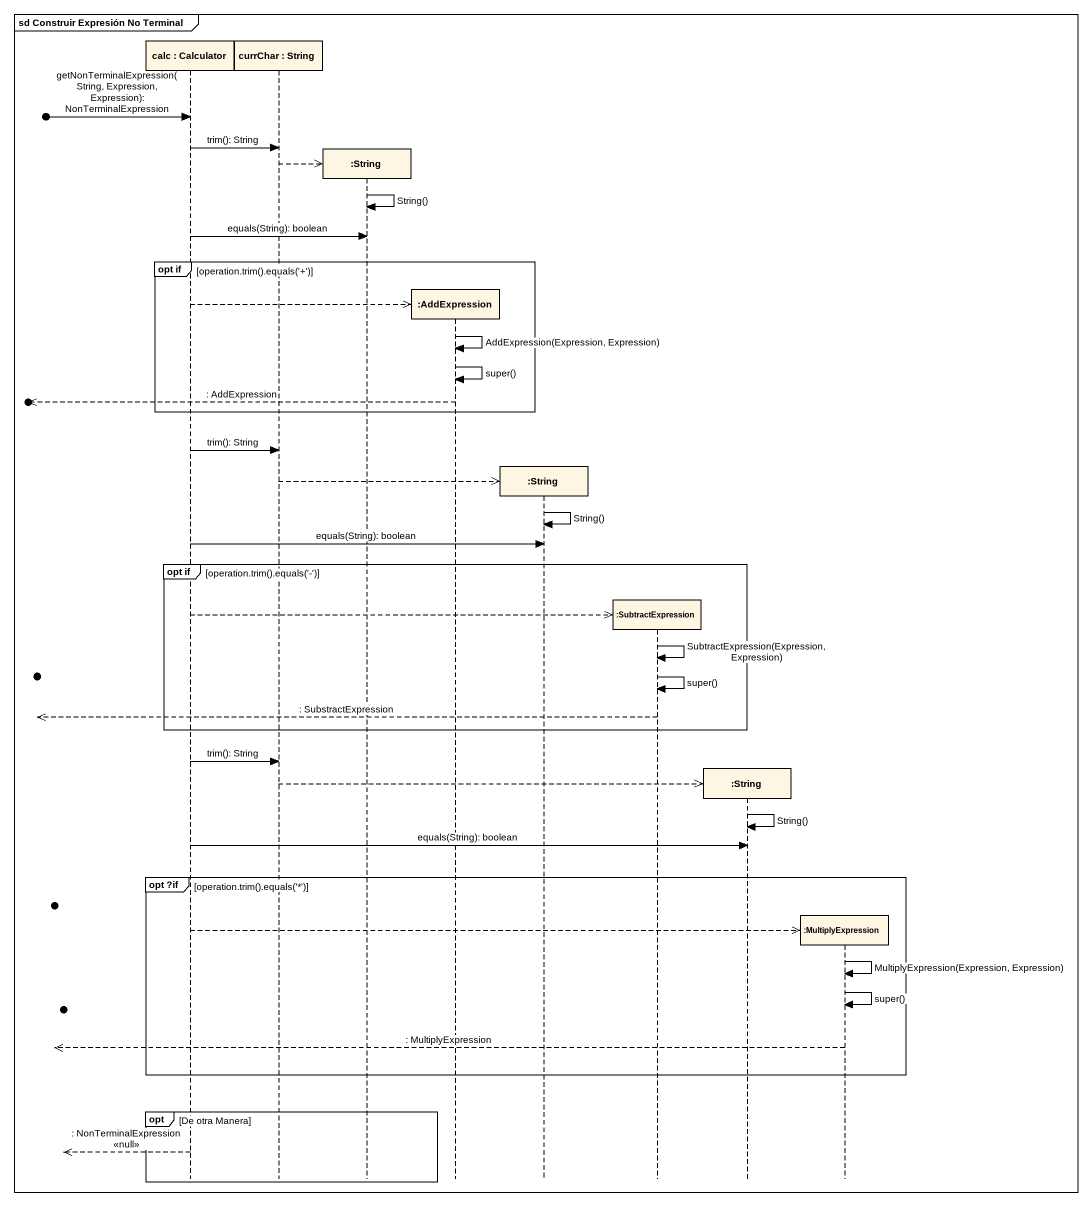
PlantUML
@startuml
mainframe sd Construir Expresión No Terminal
hide footbox
participant "calc : Calculator" as calc
participant "currChar : String" as currChar
participant ":String" as String
participant ":AddExpression" as AddExpression
participant ":String" as String_2
participant ":SubtractExpression" as SubtractExpression
participant ":String" as String_3
participant ":MultiplyExpression" as MultiplyExpression

[o-> calc : getNonTerminalExpression(String, Expression, Expression): NonTerminalExpression
calc -> currChar : trim(): String
currChar -->> String **
String -> String : String()
calc -> String : equals(String): boolean
group opt if [operation.trim().equals('+')]
  calc -->> AddExpression **
  AddExpression -> AddExpression : AddExpression(Expression, Expression)
  AddExpression -> AddExpression : super()
  [o<<-- AddExpression : : AddExpression
end
calc -> currChar : trim(): String
currChar -->> String_2 **
String_2 -> String_2 : String()
calc -> String_2 : equals(String): boolean
group opt if [operation.trim().equals('-')]
  calc -->> SubtractExpression **
  SubtractExpression -> SubtractExpression : SubtractExpression(Expression, Expression)
  SubtractExpression -> SubtractExpression : super()
  [o<<-- SubtractExpression : : SubstractExpression
end
calc -> currChar : trim(): String
currChar -->> String_3 **
String_3 -> String_3 : String()
calc -> String_3 : equals(String): boolean
group opt ?if [operation.trim().equals('*')]
  calc -->> MultiplyExpression **
  MultiplyExpression -> MultiplyExpression : MultiplyExpression(Expression, Expression)
  MultiplyExpression -> MultiplyExpression : super()
  [o<<-- MultiplyExpression : : MultiplyExpression
end
opt De otra Manera
  [o<<-- calc : : NonTerminalExpression <<null>>
end
@enduml
